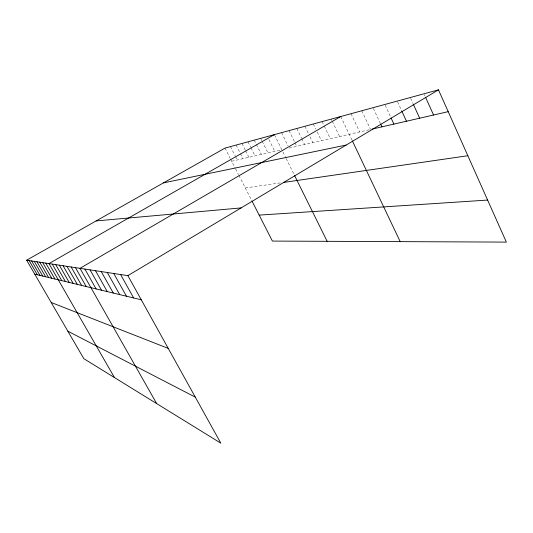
<?xml version="1.0" encoding="UTF-8"?>
<svg xmlns="http://www.w3.org/2000/svg" width="533" height="533" viewBox="0 0 533 533"><rect width="100%" height="100%" fill="white"/><g stroke="black" fill="none" stroke-linecap="round" stroke-linejoin="round"><path stroke-width="0.4" stroke-dasharray="2.67 2" d="M231.695 161.246L281.83 149.766L274.342 134.636M289.153 148.087L369.755 129.632M245.327 187.976L281.237 182.772M230.456 146.608L235.106 155.756M235.459 156.455L237.245 159.973M224.993 148.101L230.203 158.328M230.576 159.054L235.293 168.308M235.653 169.014L238.531 174.657M238.911 175.397L251.902 200.881M236.099 145.069L240.083 152.938M240.45 153.657L242.988 158.661M241.935 143.477L245.24 150.026M245.606 150.752L248.918 157.302M247.972 141.831L250.577 147.015M250.95 147.754L255.047 155.903M254.221 140.126L256.013 143.703M256.373 144.423L261.397 154.443M260.69 138.36L261.783 140.545M262.143 141.278L267.966 152.944M268.865 139.499L274.775 151.385M282.923 151.972L285.828 157.841M286.194 158.581L294.149 174.657M281.557 132.664L288.067 145.882M289.039 130.625L294.649 142.058M295.002 142.771L296.754 146.348M296.821 128.5L301.451 137.98M301.805 138.707L304.649 144.536M304.916 126.294L308.527 133.73M309.973 136.708L312.864 142.657M313.331 123.996L315.789 129.079M317.195 131.984L321.406 140.705M322.099 121.604L323.884 125.308M324.237 126.054L330.3 138.667M331.24 119.106L331.932 120.558M332.279 121.284L339.568 136.541M340.774 116.507L351.993 140.132M351.034 113.702L359.642 131.944M361.78 110.771L370.535 129.452M373.38 108.439L380.229 123.156M385.192 105.234L390.416 116.554M397.585 101.843L401.342 110.045M410.617 98.279L412.962 103.442M424.348 94.548L425.028 96.067"/><path stroke-width="0.8" d="M127.873 275.641L220.822 443.156L83.801 358.656L26.65 260.191L127.873 275.641L438.479 89.844L506.35 242.102L272.403 241.076L252.269 201.594M340.774 116.507L79.983 268.332L156.675 403.601M274.342 134.636L48.949 263.595L114.462 377.564M26.65 260.191L224.993 148.101L438.479 89.844M372.054 129.106L448.206 111.663M163.431 182.892L346.15 145.069M283.523 182.439L467.847 155.729M96.113 220.935L241.089 207.917M259.165 215.112L487.608 200.068M34.745 274.142L141.272 299.786M51.195 302.478L168.248 348.402M67.871 331.206L195.285 397.132M29.088 260.564L37.323 274.762M36.957 261.77L45.625 276.76M34.239 261.35L42.753 276.074M31.614 260.95L39.988 275.408M45.771 263.109L54.919 278.999M42.72 262.642L51.694 278.226M39.782 262.196L48.603 277.48M55.718 264.628L65.399 281.524M52.261 264.101L61.761 280.644M63.087 265.754L73.161 283.389M59.323 265.181L69.197 282.437M71.142 266.986L81.642 285.435M67.018 266.353L77.305 284.389M75.453 267.639L86.186 286.527M90.05 269.871L101.537 290.219M84.887 269.078L96.107 288.913M95.494 270.697L107.26 291.598M107.326 272.51L119.692 294.596M101.243 271.577L113.302 293.057M113.769 273.489L126.461 296.221M120.605 274.535L133.643 297.947M294.509 175.384L327.142 241.316M352.34 140.859L400.196 241.636M380.569 123.896L381.941 126.841M391.115 118.066L393.9 124.102M401.682 110.784L406.459 121.224M413.295 104.182L419.664 118.199M425.714 97.579L433.562 115.021"/></g></svg>
